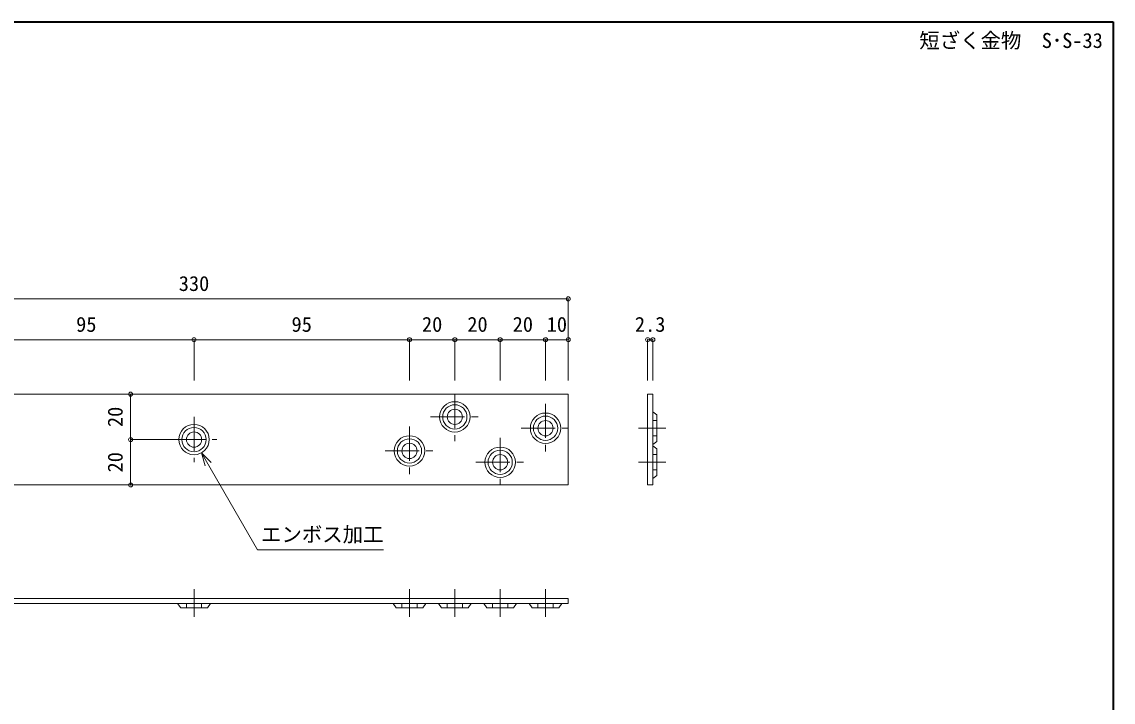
# Model space of a CAD drawing. Units: millimetres at full size, sheet at 1:3. Extents: x -387 to 387, y -306 to 294.
# Drawn here: x -94.3 to 387, y -5.8 to 294 of the extents above; entities that cross this region are included whole.
import ezdxf
from ezdxf.enums import TextEntityAlignment as Align

# ---------------------------------------------------------------- set-up
doc = ezdxf.new("R2010")
doc.units = ezdxf.units.MM
doc.header["$LTSCALE"] = 3
doc.header["$PDMODE"] = 32
doc.header["$PDSIZE"] = 1.8
doc.linetypes.add('CHAIN1', pattern=[8, 5, -1, 1, -1])
doc.linetypes.add('DASHED1', pattern=[1.8, 1.2, -0.6])
for name, color, linetype, lineweight in [('5-0_5-0', 3, 'Continuous', 9), ('5-E_5-E', 7, 'Continuous', 5), ('5-F_5-F', 7, 'Continuous', 5), ('F-0', 6, 'Continuous', 40)]:
    doc.layers.add(name, color=color, linetype=linetype, lineweight=lineweight)
doc.layers.add('F-E', color=7, linetype='Continuous')
doc.styles.add('ＭＳ ゴシック', font='')
doc.styles.get('ＭＳ ゴシック').set_extended_font_data('MS Gothic')

msp = doc.modelspace()

# ---------------------------------------------------------------- linework, layer by layer
at = {"layer": '5-0_5-0'}
for p, q in [((-183.311, 129.91), (146.689, 129.91)), ((146.689, 129.91), (146.689, 89.91)), ((181.689, 129.91), (181.689, 89.91)), ((181.689, 129.91), (183.989, 129.91)), ((183.989, 129.91), (183.989, 89.91)), ((-183.311, 89.91), (146.689, 89.91)), ((181.689, 89.91), (183.989, 89.91)), ((-183.311, 39.91), (146.689, 39.91)), ((146.689, 39.91), (146.689, 37.61)), ((-183.311, 37.61), (146.689, 37.61))]:
    msp.add_line(p, q, dxfattribs=at)
at = {"layer": '5-0_5-0', "color": 7, "linetype": 'CHAIN1', "lineweight": 5}
for p, q in [((96.689, 129.91), (96.689, 109.21)), ((136.689, 125.61), (136.689, 104.21)), ((-18.311, 119.91), (-18.311, 99.91)), ((76.689, 115.61), (76.689, 94.21)), ((85.989, 119.91), (107.389, 119.91)), ((125.989, 114.91), (146.689, 114.91)), ((177.689, 114.91), (189.789, 114.91)), ((-28.311, 109.91), (-8.311, 109.91)), ((116.689, 110.61), (116.689, 89.91)), ((65.989, 104.91), (87.389, 104.91)), ((105.989, 99.91), (127.389, 99.91)), ((177.689, 99.91), (189.789, 99.91)), ((-18.311, 43.91), (-18.311, 31.81)), ((76.689, 43.91), (76.689, 31.81)), ((96.689, 43.91), (96.689, 31.81)), ((116.689, 43.91), (116.689, 31.81)), ((136.689, 43.91), (136.689, 31.81))]:
    msp.add_line(p, q, dxfattribs=at)
at = {"layer": '5-0_5-0', "color": 4, "linetype": 'DASHED1'}
for p, q in [((183.989, 118.26), (185.789, 118.26)), ((183.989, 111.56), (185.789, 111.56)), ((183.989, 103.26), (185.789, 103.26)), ((183.989, 96.56), (185.789, 96.56)), ((-21.661, 37.61), (-21.661, 35.81)), ((-14.961, 37.61), (-14.961, 35.81)), ((73.339, 37.61), (73.339, 35.81)), ((80.039, 37.61), (80.039, 35.81)), ((93.339, 37.61), (93.339, 35.81)), ((100.039, 37.61), (100.039, 35.81)), ((113.339, 37.61), (113.339, 35.81)), ((120.039, 37.61), (120.039, 35.81)), ((133.339, 37.61), (133.339, 35.81)), ((140.039, 37.61), (140.039, 35.81))]:
    msp.add_line(p, q, dxfattribs=at)
at = {"layer": '5-0_5-0', "color": 4}
for p, q in [((-25.536, 37.61), (-24.186, 35.81)), ((-24.186, 35.81), (-12.436, 35.81)), ((-12.436, 35.81), (-11.086, 37.61)), ((69.464, 37.61), (70.814, 35.81)), ((70.814, 35.81), (82.564, 35.81)), ((82.564, 35.81), (83.914, 37.61)), ((89.464, 37.61), (90.814, 35.81)), ((90.814, 35.81), (102.564, 35.81)), ((102.564, 35.81), (103.914, 37.61)), ((109.464, 37.61), (110.814, 35.81)), ((110.814, 35.81), (122.564, 35.81)), ((122.564, 35.81), (123.914, 37.61)), ((129.464, 37.61), (130.814, 35.81)), ((130.814, 35.81), (142.564, 35.81)), ((142.564, 35.81), (143.914, 37.61))]:
    msp.add_line(p, q, dxfattribs=at)
for points in [[(183.989, 107.685), (185.789, 109.035), (185.789, 120.785), (183.989, 122.135)], [(183.989, 92.685), (185.789, 94.035), (185.789, 105.785), (183.989, 107.135)]]:
    msp.add_lwpolyline(points, dxfattribs=at)
for centre, radius in [((96.689, 119.91), 6.7), ((96.689, 119.91), 5.35), ((136.689, 114.91), 6.7), ((-18.311, 109.91), 6.7), ((136.689, 114.91), 5.35), ((-18.311, 109.91), 5.35), ((76.689, 104.91), 6.7), ((76.689, 104.91), 5.35), ((116.689, 99.91), 6.7), ((116.689, 99.91), 5.35)]:
    msp.add_circle(centre, radius, dxfattribs=at)
at = {"layer": '5-0_5-0'}
for centre in [(96.689, 119.91), (136.689, 114.91), (-18.311, 109.91), (76.689, 104.91), (116.689, 99.91)]:
    msp.add_circle(centre, 3.35, dxfattribs=at)
at = {"layer": '5-E_5-E'}
for q in [(-13.408, 98.312), (-10.718, 99.865)]:
    msp.add_line((-14.961, 104.107), q, dxfattribs=at)
msp.add_lwpolyline([(-14.961, 104.107), (9.738, 61.328), (65.238, 61.328)], dxfattribs=at)
at = {"layer": '5-F_5-F'}
for p, q in [((146.689, 171.91), (-183.311, 171.91)), ((146.689, 171.91), (146.689, 153.91)), ((-113.311, 153.91), (-18.311, 153.91)), ((-18.311, 153.91), (-18.311, 135.91)), ((-18.311, 153.91), (76.689, 153.91)), ((76.689, 153.91), (76.689, 135.91)), ((76.689, 153.91), (96.689, 153.91)), ((96.689, 153.91), (96.689, 135.91)), ((96.689, 153.91), (116.689, 153.91)), ((116.689, 153.91), (116.689, 135.91)), ((116.689, 153.91), (136.689, 153.91)), ((136.689, 153.91), (136.689, 135.91)), ((136.689, 153.91), (146.689, 153.91)), ((146.689, 153.91), (146.689, 135.91)), ((181.689, 153.91), (183.989, 153.91)), ((181.689, 153.91), (181.689, 135.91)), ((183.989, 153.91), (183.989, 135.91)), ((-46.311, 129.91), (-46.311, 109.91)), ((-46.311, 129.91), (-28.311, 129.91)), ((-46.311, 109.91), (-28.311, 109.91)), ((-46.311, 109.91), (-46.311, 89.91)), ((-46.311, 89.91), (-28.311, 89.91))]:
    msp.add_line(p, q, dxfattribs=at)
for p in [(146.689, 171.91), (-18.311, 153.91), (76.689, 153.91), (96.689, 153.91), (116.689, 153.91), (136.689, 153.91), (146.689, 153.91), (181.689, 153.91), (183.989, 153.91), (-46.311, 129.91), (-46.311, 109.91), (-46.311, 89.91)]:
    msp.add_point(p, dxfattribs=at)
at = {"layer": 'F-0'}
for p, q in [((-387, 294), (387, 294)), ((387, 294), (387, -294))]:
    msp.add_line(p, q, dxfattribs=at)

# ---------------------------------------------------------------- texts
at = {"layer": '5-E_5-E', "style": 'ＭＳ ゴシック'}
msp.add_text('エンボス加工', height=6.598, dxfattribs=at).set_placement((11.238, 62.828), align=Align.BOTTOM_LEFT)
at = {"layer": '5-F_5-F', "style": 'ＭＳ ゴシック'}
for s, p in [('330', (-25.061, 173.41)), ('95', (-70.311, 155.41)), ('95', (24.689, 155.41)), ('20', (82.189, 155.41)), ('20', (102.189, 155.41)), ('20', (122.189, 155.41)), ('10', (137.189, 155.41)), ('2.3', (176.089, 155.41))]:
    msp.add_text(s, height=6.598, dxfattribs=at).set_placement(p, align=Align.BOTTOM_LEFT)
for p in [(-47.811, 115.41), (-47.811, 95.41)]:
    msp.add_text('20', height=6.598, rotation=90, dxfattribs=at).set_placement(p, align=Align.BOTTOM_LEFT)
at = {"layer": 'F-E', "style": 'ＭＳ ゴシック'}
msp.add_text('短ざく金物\u3000S･S-33', height=6.598, dxfattribs=at).set_placement((301.5, 280.5), align=Align.BOTTOM_LEFT)

doc.saveas('drawing.dxf')
